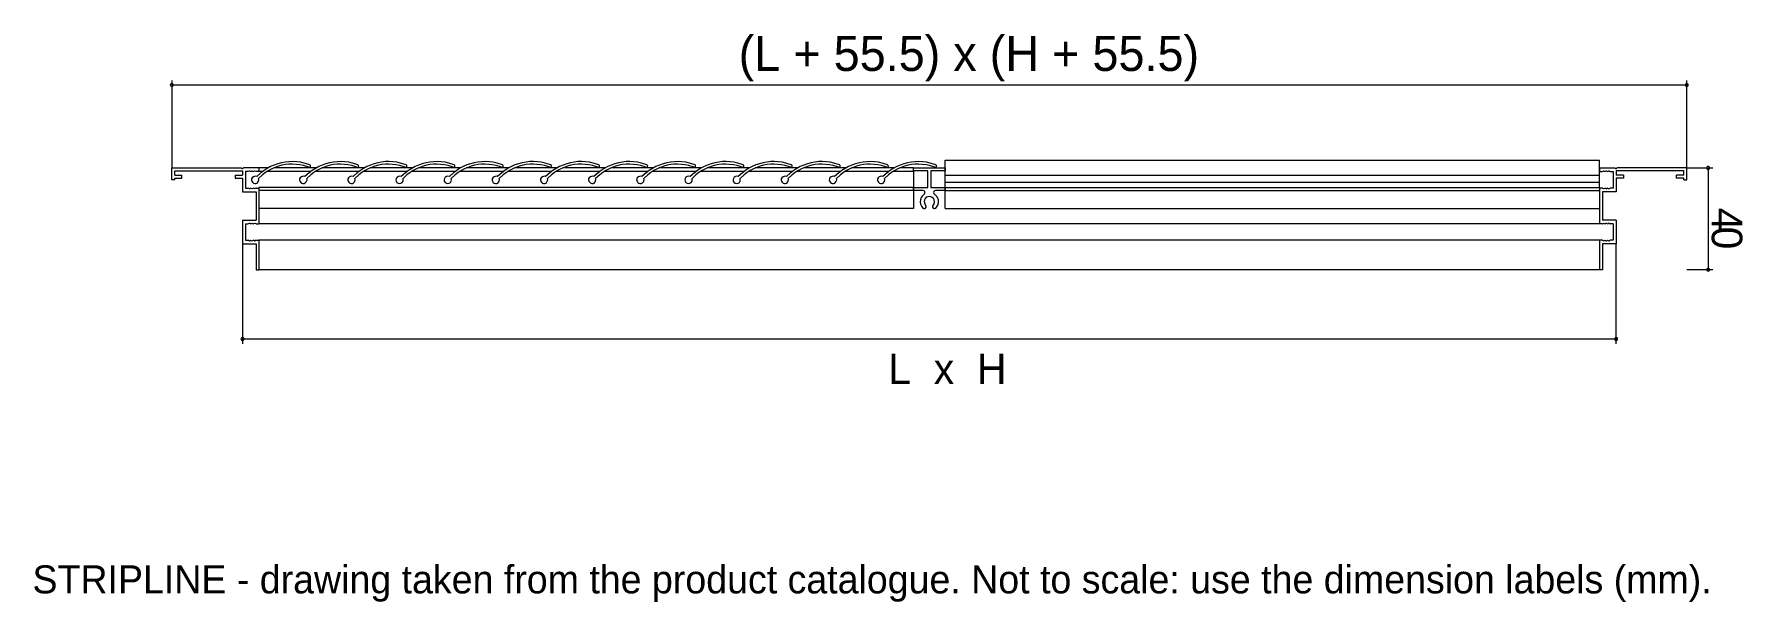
# Model space of a CAD drawing. Extents: x 0 to 244, y -13 to 68.
import ezdxf

# ---------------------------------------------------------------- set-up
doc = ezdxf.new("R2010")
doc.units = 0
for name, color, linetype in [('GEOMETRY', 7, 'Continuous'), ('NOTE', 1, 'Continuous'), ('TEXT', 7, 'Continuous')]:
    doc.layers.add(name, color=color, linetype=linetype)

msp = doc.modelspace()

# ---------------------------------------------------------------- linework, layer by layer
at = {"layer": 'GEOMETRY', "lineweight": 13}
for points in [[(19.86, 61.16), (19.86, 48.69)], [(235.79, 48.69), (235.79, 61.16)], [(235.79, 60.51), (19.86, 60.51)], [(39.52, 49.13), (38.73, 49.38), (38.2, 49.5), (37.66, 49.57), (37.11, 49.6), (36.56, 49.58), (36.02, 49.53), (35.48, 49.42), (34.96, 49.28), (34.44, 49.1), (33.94, 48.88), (33.46, 48.62), (33, 48.33), (32.56, 48), (31.96, 47.45), (31.77, 47.49), (31.49, 47.41), (31.31, 47.28), (31.22, 47.12), (31.21, 46.95), (31.27, 46.78), (31.37, 46.64), (31.51, 46.52), (31.67, 46.45), (31.84, 46.45), (32.01, 46.53), (32.15, 46.7), (32.26, 46.99), (32.21, 47.19)], [(39.4, 48.81), (38.64, 49.04), (38.11, 49.14), (37.59, 49.2), (37.07, 49.23), (36.56, 49.21), (36.06, 49.16), (35.56, 49.07), (35.07, 48.94), (34.6, 48.77), (34.13, 48.56), (33.67, 48.32), (33.23, 48.04), (32.79, 47.72), (32.21, 47.19)], [(46.39, 49.13), (45.6, 49.38), (45.07, 49.5), (44.52, 49.57), (43.98, 49.6), (43.43, 49.58), (42.89, 49.53), (42.35, 49.42), (41.82, 49.28), (41.31, 49.1), (40.81, 48.88), (40.32, 48.62), (39.86, 48.33), (39.43, 48), (38.83, 47.45), (38.62, 47.49), (38.34, 47.4), (38.16, 47.26), (38.08, 47.11), (38.07, 46.94), (38.13, 46.77), (38.24, 46.63), (38.38, 46.52), (38.55, 46.46), (38.72, 46.46), (38.88, 46.54), (39.02, 46.71), (39.13, 46.99), (39.08, 47.19)], [(46.25, 48.81), (45.51, 49.04), (44.98, 49.14), (44.46, 49.2), (43.94, 49.23), (43.43, 49.21), (42.92, 49.16), (42.43, 49.07), (41.94, 48.94), (41.47, 48.77), (41, 48.56), (40.54, 48.32), (40.09, 48.04), (39.66, 47.72), (39.08, 47.19)], [(39.4, 48.81), (39.54, 48.81), (39.63, 48.9), (39.63, 49.04), (39.52, 49.13)], [(53.25, 49.13), (52.47, 49.38), (51.93, 49.5), (51.39, 49.57), (50.84, 49.6), (50.3, 49.59), (49.76, 49.53), (49.22, 49.43), (48.69, 49.28), (48.17, 49.1), (47.67, 48.88), (47.19, 48.62), (46.73, 48.33), (46.29, 48), (45.69, 47.45), (45.48, 47.49), (45.2, 47.41), (45.02, 47.28), (44.94, 47.12), (44.93, 46.95), (44.99, 46.78), (45.1, 46.64), (45.25, 46.52), (45.41, 46.46), (45.59, 46.46), (45.75, 46.54), (45.89, 46.71), (45.99, 46.99), (45.95, 47.19)], [(53.12, 48.81), (52.38, 49.04), (51.85, 49.14), (51.33, 49.2), (50.81, 49.23), (50.3, 49.21), (49.79, 49.16), (49.3, 49.07), (48.81, 48.94), (48.33, 48.77), (47.86, 48.57), (47.4, 48.32), (46.95, 48.04), (46.52, 47.72), (45.95, 47.19)], [(46.25, 48.81), (46.39, 48.81), (46.5, 48.9), (46.48, 49.04), (46.39, 49.13)], [(60.12, 49.13), (59.34, 49.38), (58.8, 49.5), (58.26, 49.57), (57.71, 49.6), (57.17, 49.58), (56.62, 49.53), (56.09, 49.42), (55.56, 49.28), (55.04, 49.1), (54.54, 48.88), (54.06, 48.62), (53.6, 48.33), (53.16, 48), (52.56, 47.45), (52.35, 47.49), (52.15, 47.47), (51.96, 47.36), (51.85, 47.19), (51.8, 46.99), (51.85, 46.8), (51.94, 46.62), (52.12, 46.5), (52.31, 46.46), (52.52, 46.5), (52.7, 46.62), (52.81, 46.78), (52.84, 46.99), (52.81, 47.19)], [(59.98, 48.81), (59.25, 49.04), (58.71, 49.14), (58.18, 49.2), (57.66, 49.23), (57.15, 49.21), (56.64, 49.16), (56.15, 49.07), (55.67, 48.94), (55.19, 48.77), (54.73, 48.57), (54.27, 48.32), (53.81, 48.04), (53.37, 47.72), (52.81, 47.19)], [(53.12, 48.81), (53.25, 48.81), (53.34, 48.9), (53.34, 49.04), (53.25, 49.13)], [(66.99, 49.13), (66.21, 49.38), (65.67, 49.5), (65.13, 49.57), (64.58, 49.6), (64.03, 49.58), (63.49, 49.53), (62.95, 49.43), (62.42, 49.29), (61.9, 49.11), (61.4, 48.89), (60.92, 48.63), (60.46, 48.33), (60.03, 48), (59.43, 47.45), (59.22, 47.49), (59.01, 47.47), (58.83, 47.36), (58.72, 47.19), (58.67, 46.99), (58.69, 46.8), (58.81, 46.62), (58.99, 46.5), (59.18, 46.46), (59.38, 46.5), (59.57, 46.62), (59.68, 46.78), (59.71, 46.99), (59.66, 47.19)], [(66.85, 48.81), (66.11, 49.04), (65.57, 49.14), (65.04, 49.2), (64.52, 49.22), (64.01, 49.21), (63.51, 49.16), (63.02, 49.07), (62.54, 48.94), (62.06, 48.77), (61.59, 48.57), (61.13, 48.32), (60.68, 48.04), (60.23, 47.72), (59.66, 47.19)], [(59.98, 48.81), (60.12, 48.81), (60.21, 48.9), (60.21, 49.04), (60.12, 49.13)], [(73.83, 49.13), (73.05, 49.38), (72.51, 49.5), (71.97, 49.57), (71.43, 49.6), (70.88, 49.59), (70.34, 49.53), (69.8, 49.43), (69.28, 49.29), (68.77, 49.11), (68.27, 48.89), (67.79, 48.63), (67.33, 48.33), (66.89, 48), (66.27, 47.45), (66.09, 47.49), (65.8, 47.41), (65.62, 47.28), (65.54, 47.12), (65.53, 46.95), (65.58, 46.78), (65.68, 46.63), (65.82, 46.52), (65.99, 46.45), (66.16, 46.45), (66.32, 46.53), (66.46, 46.7), (66.57, 46.99), (66.52, 47.19)], [(73.72, 48.81), (72.96, 49.04), (72.43, 49.14), (71.9, 49.2), (71.38, 49.23), (70.87, 49.21), (70.37, 49.16), (69.87, 49.07), (69.39, 48.94), (68.91, 48.77), (68.44, 48.56), (67.98, 48.32), (67.54, 48.04), (67.1, 47.72), (66.53, 47.19)], [(66.85, 48.81), (66.99, 48.81), (67.08, 48.9), (67.08, 49.04), (66.99, 49.13)], [(80.7, 49.13), (79.91, 49.38), (79.38, 49.5), (78.84, 49.57), (78.29, 49.6), (77.74, 49.59), (77.2, 49.53), (76.67, 49.43), (76.14, 49.28), (75.62, 49.1), (75.12, 48.88), (74.64, 48.62), (74.18, 48.33), (73.74, 48), (73.14, 47.45), (72.96, 47.49), (72.67, 47.41), (72.49, 47.28), (72.4, 47.12), (72.39, 46.95), (72.45, 46.78), (72.55, 46.64), (72.69, 46.52), (72.85, 46.45), (73.02, 46.45), (73.19, 46.53), (73.33, 46.7), (73.44, 46.99), (73.39, 47.19)], [(80.58, 48.81), (79.82, 49.04), (79.29, 49.14), (78.77, 49.2), (78.25, 49.23), (77.74, 49.21), (77.24, 49.16), (76.74, 49.07), (76.26, 48.94), (75.78, 48.77), (75.31, 48.56), (74.85, 48.32), (74.4, 48.04), (73.97, 47.72), (73.39, 47.19)], [(73.72, 48.81), (73.85, 48.81), (73.95, 48.9), (73.95, 49.04), (73.83, 49.13)], [(87.57, 49.13), (86.78, 49.38), (86.25, 49.5), (85.7, 49.57), (85.16, 49.6), (84.61, 49.59), (84.07, 49.53), (83.53, 49.43), (83, 49.28), (82.49, 49.1), (81.99, 48.88), (81.5, 48.62), (81.04, 48.33), (80.61, 48), (80.01, 47.45), (79.8, 47.49), (79.51, 47.41), (79.34, 47.28), (79.25, 47.12), (79.25, 46.95), (79.31, 46.78), (79.42, 46.64), (79.56, 46.52), (79.73, 46.46), (79.9, 46.46), (80.06, 46.53), (80.2, 46.71), (80.31, 46.99), (80.26, 47.19)], [(87.43, 48.81), (86.69, 49.04), (86.16, 49.14), (85.64, 49.2), (85.12, 49.23), (84.61, 49.21), (84.11, 49.16), (83.61, 49.07), (83.12, 48.94), (82.64, 48.77), (82.17, 48.57), (81.71, 48.32), (81.27, 48.04), (80.84, 47.72), (80.26, 47.19)], [(80.58, 48.81), (80.72, 48.81), (80.81, 48.9), (80.81, 49.04), (80.7, 49.13)], [(94.43, 49.13), (93.65, 49.38), (93.11, 49.5), (92.57, 49.57), (92.02, 49.6), (91.48, 49.58), (90.94, 49.53), (90.4, 49.42), (89.87, 49.28), (89.36, 49.1), (88.85, 48.88), (88.37, 48.62), (87.91, 48.33), (87.47, 48), (86.87, 47.45), (86.67, 47.49), (86.38, 47.4), (86.2, 47.27), (86.12, 47.11), (86.11, 46.94), (86.17, 46.78), (86.28, 46.63), (86.42, 46.52), (86.58, 46.46), (86.76, 46.46), (86.92, 46.54), (87.07, 46.71), (87.17, 46.99), (87.13, 47.19)], [(94.29, 48.81), (93.56, 49.04), (93.03, 49.14), (92.51, 49.2), (91.99, 49.23), (91.48, 49.21), (90.97, 49.16), (90.48, 49.07), (89.99, 48.94), (89.51, 48.77), (89.04, 48.57), (88.58, 48.32), (88.13, 48.04), (87.7, 47.72), (87.13, 47.19)], [(87.43, 48.81), (87.57, 48.81), (87.68, 48.9), (87.66, 49.04), (87.57, 49.13)], [(101.3, 49.13), (100.52, 49.38), (99.98, 49.5), (99.44, 49.57), (98.89, 49.6), (98.35, 49.59), (97.8, 49.53), (97.27, 49.43), (96.74, 49.29), (96.22, 49.1), (95.72, 48.88), (95.24, 48.63), (94.78, 48.33), (94.34, 48), (93.74, 47.45), (93.53, 47.49), (93.33, 47.47), (93.14, 47.36), (93.03, 47.19), (92.98, 46.99), (93.03, 46.8), (93.12, 46.62), (93.3, 46.5), (93.49, 46.46), (93.7, 46.5), (93.88, 46.62), (94, 46.78), (94.02, 46.99), (94, 47.19)], [(101.16, 48.81), (100.42, 49.04), (99.89, 49.14), (99.36, 49.2), (98.84, 49.23), (98.33, 49.21), (97.83, 49.16), (97.33, 49.07), (96.85, 48.94), (96.37, 48.77), (95.91, 48.57), (95.45, 48.32), (94.99, 48.04), (94.55, 47.72), (94, 47.19)], [(94.29, 48.81), (94.43, 48.81), (94.52, 48.9), (94.52, 49.04), (94.43, 49.13)], [(108.14, 49.13), (107.38, 49.38), (106.85, 49.5), (106.3, 49.57), (105.76, 49.6), (105.21, 49.59), (104.67, 49.53), (104.13, 49.43), (103.6, 49.29), (103.09, 49.11), (102.59, 48.89), (102.1, 48.63), (101.64, 48.34), (101.21, 48), (100.59, 47.45), (100.4, 47.49), (100.19, 47.47), (100.01, 47.36), (99.89, 47.19), (99.85, 46.99), (99.87, 46.8), (99.99, 46.62), (100.15, 46.5), (100.36, 46.46), (100.56, 46.5), (100.75, 46.62), (100.86, 46.78), (100.88, 46.99), (100.84, 47.19)], [(108.03, 48.81), (107.29, 49.04), (106.76, 49.14), (106.24, 49.2), (105.72, 49.23), (105.2, 49.21), (104.7, 49.16), (104.2, 49.07), (103.71, 48.94), (103.23, 48.77), (102.76, 48.57), (102.3, 48.32), (101.85, 48.04), (101.42, 47.72), (100.84, 47.19)], [(101.16, 48.81), (101.3, 48.81), (101.39, 48.9), (101.39, 49.04), (101.3, 49.13)], [(115.01, 49.13), (114.23, 49.38), (113.69, 49.5), (113.15, 49.57), (112.6, 49.6), (112.06, 49.59), (111.51, 49.53), (110.98, 49.43), (110.45, 49.28), (109.93, 49.1), (109.43, 48.88), (108.95, 48.62), (108.49, 48.33), (108.05, 48), (107.45, 47.45), (107.27, 47.49), (106.98, 47.41), (106.8, 47.28), (106.71, 47.12), (106.71, 46.95), (106.76, 46.78), (106.86, 46.64), (107, 46.52), (107.17, 46.45), (107.34, 46.45), (107.5, 46.53), (107.64, 46.7), (107.75, 46.99), (107.71, 47.19)], [(114.9, 48.81), (114.14, 49.04), (113.61, 49.14), (113.08, 49.2), (112.56, 49.23), (112.05, 49.21), (111.55, 49.16), (111.06, 49.07), (110.57, 48.94), (110.09, 48.77), (109.62, 48.56), (109.17, 48.32), (108.72, 48.04), (108.28, 47.72), (107.71, 47.19)], [(108.03, 48.81), (108.17, 48.81), (108.26, 48.9), (108.26, 49.04), (108.14, 49.13)], [(121.88, 49.13), (121.1, 49.38), (120.56, 49.5), (120.02, 49.57), (119.47, 49.6), (118.93, 49.58), (118.38, 49.53), (117.85, 49.42), (117.32, 49.28), (116.8, 49.1), (116.3, 48.88), (115.82, 48.62), (115.36, 48.33), (114.92, 48), (114.32, 47.45), (114.11, 47.49), (113.84, 47.4), (113.66, 47.27), (113.58, 47.11), (113.57, 46.94), (113.63, 46.77), (113.74, 46.63), (113.88, 46.52), (114.04, 46.45), (114.21, 46.45), (114.37, 46.53), (114.51, 46.71), (114.62, 46.99), (114.57, 47.19)], [(121.76, 48.81), (121, 49.04), (120.47, 49.14), (119.95, 49.2), (119.43, 49.23), (118.92, 49.21), (118.42, 49.16), (117.92, 49.07), (117.44, 48.94), (116.96, 48.77), (116.49, 48.56), (116.03, 48.32), (115.58, 48.04), (115.15, 47.72), (114.57, 47.19)], [(114.9, 48.81), (115.04, 48.81), (115.13, 48.9), (115.13, 49.04), (115.01, 49.13)], [(128.75, 49.13), (127.96, 49.38), (127.43, 49.5), (126.88, 49.57), (126.34, 49.6), (125.79, 49.58), (125.25, 49.53), (124.71, 49.42), (124.18, 49.28), (123.67, 49.1), (123.17, 48.88), (122.69, 48.62), (122.22, 48.33), (121.79, 48), (121.19, 47.45), (120.98, 47.49), (120.69, 47.41), (120.52, 47.28), (120.43, 47.12), (120.43, 46.95), (120.49, 46.78), (120.6, 46.64), (120.74, 46.52), (120.91, 46.46), (121.08, 46.46), (121.24, 46.53), (121.38, 46.71), (121.49, 46.99), (121.44, 47.19)], [(128.61, 48.81), (127.87, 49.04), (127.35, 49.14), (126.82, 49.2), (126.31, 49.23), (125.79, 49.21), (125.29, 49.16), (124.79, 49.07), (124.3, 48.94), (123.82, 48.77), (123.35, 48.57), (122.89, 48.32), (122.45, 48.04), (122.02, 47.72), (121.44, 47.19)], [(121.76, 48.81), (121.9, 48.81), (121.99, 48.9), (121.97, 49.04), (121.88, 49.13)], [(128.61, 48.81), (128.75, 48.81), (128.84, 48.9), (128.84, 49.04), (128.75, 49.13)], [(130.06, 42.88), (130.06, 49.8), (223.34, 49.8)], [(223.34, 45.79), (223.34, 49.8)], [(20.28, 46.99), (19.86, 46.99), (19.86, 48.69)], [(19.86, 48.69), (29.75, 48.69), (29.88, 48.62), (29.93, 48.6), (29.98, 48.62)], [(20.28, 47.66), (20.28, 48.28)], [(20.28, 48.28), (29.93, 48.28)], [(20.28, 47.66), (21.31, 47.66)], [(20.28, 46.99), (20.28, 47.24)], [(20.28, 47.24), (21.31, 47.24)], [(21.31, 47.24), (21.31, 47.66)], [(28.89, 47.66), (29.93, 47.66)], [(28.89, 47.66), (28.89, 47.24)], [(28.89, 47.24), (29.93, 47.24)], [(29.93, 48.28), (29.93, 47.66)], [(29.93, 47.24), (29.93, 45.28)], [(32.28, 48.69), (30.12, 48.69), (29.98, 48.62)], [(30.76, 48.16), (30.35, 48.16), (30.35, 45.79)], [(31.13, 48.16), (31.01, 48.21), (30.95, 48.23), (30.9, 48.21), (30.76, 48.16)], [(31.13, 48.16), (31.27, 48.21)], [(31.36, 48.21), (31.31, 48.23), (31.27, 48.21)], [(31.36, 48.21), (31.5, 48.16)], [(31.87, 48.16), (31.73, 48.21), (31.68, 48.23), (31.64, 48.21), (31.5, 48.16)], [(32.28, 48.69), (32.28, 48.16), (31.87, 48.16)], [(33.55, 48.69), (32.28, 48.69)], [(32.77, 48.16), (32.28, 48.16)], [(39.63, 48.16), (33.39, 48.16)], [(40.42, 48.69), (34.38, 48.69)], [(46.5, 48.16), (40.26, 48.16)], [(47.28, 48.69), (41.25, 48.69)], [(53.35, 48.16), (47.12, 48.16)], [(54.15, 48.69), (48.09, 48.69)], [(60.21, 48.16), (53.99, 48.16)], [(61.02, 48.69), (54.96, 48.69)], [(67.08, 48.16), (60.86, 48.16)], [(67.89, 48.69), (61.83, 48.69)], [(73.95, 48.16), (67.7, 48.16)], [(74.73, 48.69), (68.69, 48.69)], [(80.81, 48.16), (74.57, 48.16)], [(81.6, 48.69), (75.56, 48.69)], [(87.66, 48.16), (81.43, 48.16)], [(88.46, 48.69), (82.43, 48.69)], [(94.52, 48.16), (88.3, 48.16)], [(95.33, 48.69), (89.27, 48.69)], [(101.39, 48.16), (95.17, 48.16)], [(102.2, 48.69), (96.14, 48.69)], [(108.26, 48.16), (102.01, 48.16)], [(109.07, 48.69), (103.01, 48.69)], [(115.13, 48.16), (108.88, 48.16)], [(115.91, 48.69), (109.87, 48.69)], [(121.99, 48.16), (115.75, 48.16)], [(122.78, 48.69), (116.74, 48.69)], [(125.59, 48.16), (122.62, 48.16)], [(125.59, 48.69), (123.58, 48.69)], [(127.09, 44.96), (127.18, 45.05), (127.2, 45.19), (127.18, 45.33), (127.09, 45.42), (126.95, 45.46), (125.59, 45.46), (125.59, 45.88), (127.59, 45.88), (127.59, 48.25), (125.59, 48.25), (125.59, 48.69), (130.06, 48.69), (130.06, 48.25), (128.03, 48.25)], [(125.59, 48.25), (125.59, 42.89)], [(128.03, 48.25), (128.03, 45.88), (130.06, 45.88), (130.06, 45.46), (128.7, 45.46), (128.56, 45.42), (128.47, 45.33), (128.42, 45.19), (128.47, 45.05), (128.56, 44.96)], [(130.06, 47.66), (223.34, 47.66)], [(130.06, 46.66), (223.34, 46.66)], [(223.34, 48.69), (225.53, 48.69), (225.67, 48.62)], [(223.34, 48.69), (223.34, 48.16), (223.78, 48.16)], [(223.78, 48.16), (223.92, 48.21)], [(224.01, 48.21), (223.96, 48.23), (223.92, 48.21)], [(224.01, 48.21), (224.15, 48.16)], [(224.5, 48.16), (224.38, 48.21), (224.33, 48.23), (224.26, 48.21), (224.15, 48.16)], [(224.5, 48.16), (224.63, 48.21)], [(224.75, 48.21), (224.68, 48.23), (224.63, 48.21)], [(224.75, 48.21), (224.86, 48.16)], [(224.86, 48.16), (225.3, 48.16), (225.3, 45.79)], [(225.67, 48.62), (225.72, 48.6), (225.76, 48.62)], [(235.37, 48.28), (225.72, 48.28)], [(225.72, 48.28), (225.72, 47.66)], [(226.75, 47.66), (225.72, 47.66)], [(226.75, 47.24), (225.72, 47.24)], [(225.72, 47.24), (225.72, 45.28)], [(235.79, 48.69), (225.9, 48.69), (225.76, 48.62)], [(226.75, 47.66), (226.75, 47.24)], [(234.33, 47.24), (234.33, 47.66)], [(235.37, 47.66), (234.33, 47.66)], [(235.37, 47.24), (234.33, 47.24)], [(235.37, 46.99), (235.79, 46.99), (235.79, 48.69)], [(235.37, 47.66), (235.37, 48.28)], [(235.37, 46.99), (235.37, 47.24)], [(235.79, 48.69), (239.47, 48.69)], [(238.83, 48.69), (238.83, 34.17)], [(29.93, 45.28), (31.87, 45.28)], [(30.35, 45.79), (30.76, 45.79)], [(30.9, 45.74), (30.76, 45.79)], [(30.9, 45.74), (30.95, 45.72), (31.01, 45.74)], [(31.13, 45.79), (31.01, 45.74)], [(31.13, 45.79), (31.27, 45.74), (31.31, 45.72), (31.36, 45.74), (31.5, 45.79)], [(31.64, 45.74), (31.5, 45.79)], [(31.64, 45.74), (31.68, 45.72), (31.73, 45.74)], [(31.87, 45.79), (31.73, 45.74)], [(31.87, 45.79), (32.28, 45.79), (32.28, 40.72)], [(31.87, 45.28), (31.87, 41.25)], [(32.28, 45.88), (32.28, 45.79)], [(125.59, 45.88), (32.28, 45.88)], [(125.59, 45.46), (32.28, 45.46)], [(127.09, 44.96), (126.83, 44.73), (126.65, 44.48), (126.56, 44.15), (126.51, 43.85), (126.56, 43.53), (126.69, 43.23), (126.88, 42.95)], [(128.35, 43.35), (128.49, 43.55), (128.56, 43.88), (128.52, 44.14), (128.41, 44.35), (128.25, 44.49), (128.04, 44.58), (127.82, 44.61), (127.6, 44.58), (127.39, 44.5), (127.23, 44.35), (127.12, 44.14), (127.09, 43.88), (127.16, 43.55), (127.29, 43.35)], [(128.77, 42.95), (128.95, 43.23), (129.02, 43.37), (129.06, 43.5), (129.1, 43.63), (129.12, 43.76), (129.13, 43.88), (129.12, 44.01), (129.11, 44.13), (129.07, 44.25), (129.02, 44.37), (128.96, 44.49), (128.88, 44.61), (128.79, 44.73), (128.56, 44.96)], [(130.06, 45.88), (223.34, 45.88)], [(130.06, 45.46), (223.34, 45.46)], [(223.78, 45.79), (223.34, 45.79), (223.34, 40.72)], [(223.78, 45.79), (223.92, 45.74), (223.96, 45.72), (224.01, 45.74), (224.15, 45.79)], [(225.72, 45.28), (223.78, 45.28)], [(223.78, 45.28), (223.78, 41.25)], [(224.26, 45.74), (224.15, 45.79)], [(224.26, 45.74), (224.33, 45.72), (224.38, 45.74)], [(224.5, 45.79), (224.38, 45.74)], [(224.5, 45.79), (224.63, 45.74), (224.68, 45.72), (224.75, 45.74), (224.86, 45.79)], [(225.3, 45.79), (224.86, 45.79)], [(125.59, 42.88), (32.28, 42.88)], [(126.88, 42.95), (127.02, 42.89), (127.16, 42.89), (127.27, 42.95), (127.36, 43.09), (127.36, 43.23), (127.29, 43.35)], [(128.35, 43.35), (128.29, 43.23), (128.29, 43.09), (128.35, 42.95), (128.49, 42.88), (128.63, 42.88), (128.77, 42.95)], [(130.06, 42.88), (223.34, 42.88)], [(29.93, 41.25), (31.87, 41.25)], [(29.93, 41.25), (29.93, 37.84)], [(30.35, 40.72), (30.35, 38.37)], [(30.35, 40.72), (30.76, 40.72)], [(31.13, 40.72), (31.01, 40.76), (30.95, 40.79), (30.9, 40.76), (30.76, 40.72)], [(31.13, 40.72), (31.27, 40.76)], [(31.36, 40.76), (31.31, 40.79), (31.27, 40.76)], [(31.36, 40.76), (31.5, 40.72)], [(31.87, 40.72), (31.73, 40.76), (31.68, 40.79), (31.64, 40.76), (31.5, 40.72)], [(31.87, 40.72), (32.28, 40.72)], [(223.34, 40.72), (32.28, 40.72)], [(223.78, 40.72), (223.34, 40.72)], [(225.72, 41.25), (223.78, 41.25)], [(223.78, 40.72), (223.92, 40.76)], [(224.01, 40.76), (223.96, 40.79), (223.92, 40.76)], [(224.01, 40.76), (224.15, 40.72)], [(224.5, 40.72), (224.38, 40.76), (224.33, 40.79), (224.26, 40.76), (224.15, 40.72)], [(224.5, 40.72), (224.63, 40.76)], [(224.75, 40.76), (224.68, 40.79), (224.63, 40.76)], [(224.75, 40.76), (224.86, 40.72)], [(225.3, 40.72), (224.86, 40.72)], [(225.3, 40.72), (225.3, 38.37)], [(225.72, 41.25), (225.72, 37.84)], [(29.93, 37.84), (31.87, 37.84)], [(29.93, 37.84), (29.93, 23.62)], [(30.35, 38.37), (30.76, 38.37)], [(30.9, 38.3), (30.76, 38.37)], [(30.9, 38.3), (30.95, 38.28), (31.01, 38.3)], [(31.13, 38.37), (31.01, 38.3)], [(31.13, 38.37), (31.31, 38.28), (31.5, 38.37)], [(31.64, 38.3), (31.5, 38.37)], [(31.64, 38.3), (31.68, 38.28), (31.73, 38.3)], [(31.87, 38.37), (31.73, 38.3)], [(31.87, 38.37), (32.28, 38.37)], [(31.87, 37.84), (31.87, 34.17)], [(32.28, 38.37), (32.28, 34.17)], [(223.34, 38.37), (32.28, 38.37)], [(223.34, 38.37), (223.34, 34.17)], [(223.78, 38.37), (223.34, 38.37)], [(223.78, 38.37), (223.96, 38.28), (224.15, 38.37)], [(225.72, 37.84), (223.78, 37.84)], [(223.78, 37.84), (223.78, 34.17)], [(224.26, 38.3), (224.15, 38.37)], [(224.26, 38.3), (224.33, 38.28), (224.38, 38.3)], [(224.5, 38.37), (224.38, 38.3)], [(224.5, 38.37), (224.68, 38.28), (224.75, 38.3), (224.86, 38.37)], [(225.3, 38.37), (224.86, 38.37)], [(225.72, 23.62), (225.72, 37.84)], [(31.87, 34.17), (32.28, 34.17)], [(223.34, 34.17), (32.28, 34.17)], [(223.78, 34.17), (223.34, 34.17)], [(239.47, 34.17), (235.79, 34.17)], [(29.93, 24.29), (225.72, 24.29)]]:
    msp.add_lwpolyline(points, dxfattribs=at)
for points in [[(19.86, 60.3), (19.98, 60.33), (20.05, 60.4), (20.07, 60.51), (20.05, 60.63), (19.98, 60.7), (19.86, 60.72), (19.75, 60.7), (19.68, 60.63), (19.63, 60.51), (19.68, 60.4), (19.75, 60.33), (19.86, 60.3)], [(235.79, 60.3), (235.9, 60.33), (235.97, 60.4), (235.99, 60.51), (235.97, 60.63), (235.9, 60.7), (235.79, 60.72), (235.67, 60.7), (235.6, 60.63), (235.56, 60.51), (235.6, 60.4), (235.67, 60.33), (235.79, 60.3)], [(238.83, 48.46), (238.94, 48.48), (239.02, 48.61), (239.04, 48.71), (239.02, 48.79), (238.97, 48.85), (238.91, 48.88), (238.83, 48.9), (238.75, 48.88), (238.69, 48.85), (238.64, 48.79), (238.62, 48.71), (238.64, 48.61), (238.71, 48.48), (238.83, 48.46)], [(238.83, 33.94), (238.94, 33.99), (239.01, 34.06), (239.04, 34.17), (239.01, 34.29), (238.94, 34.36), (238.83, 34.38), (238.71, 34.36), (238.64, 34.29), (238.62, 34.17), (238.64, 34.06), (238.71, 33.99), (238.83, 33.94)], [(29.93, 24.06), (30.05, 24.08), (30.12, 24.21), (30.14, 24.32), (30.12, 24.4), (30.07, 24.46), (30, 24.49), (29.92, 24.49), (29.84, 24.47), (29.77, 24.43), (29.73, 24.37), (29.71, 24.29), (29.74, 24.2), (29.82, 24.08), (29.93, 24.06)], [(225.72, 24.06), (225.83, 24.08), (225.9, 24.22), (225.92, 24.32), (225.9, 24.4), (225.85, 24.46), (225.78, 24.49), (225.7, 24.49), (225.62, 24.47), (225.56, 24.43), (225.51, 24.37), (225.5, 24.29), (225.52, 24.19), (225.6, 24.08), (225.72, 24.06)]]:
    msp.add_lwpolyline(points, close=True, dxfattribs=at)

# ---------------------------------------------------------------- texts
at = {"layer": 'NOTE'}
msp.add_text('STRIPLINE - drawing taken from the product catalogue. Not to scale: use the dimension labels (mm).', height=4, dxfattribs=at).set_placement((0, -12))
at = {"layer": 'TEXT'}
for s, height, p in [('(L + 55.5) x (H + 55.5)', 4.9883, (100.65, 62.52)), ('L  x  H', 4.365, (121.96, 17.85))]:
    msp.add_text(s, height=height, dxfattribs=at).set_placement(p)
for s, p in [('4', (239.33, 43.01)), ('0', (239.33, 40.32))]:
    msp.add_text(s, height=4.36, rotation=270, dxfattribs=at).set_placement(p)

doc.saveas('drawing.dxf')
